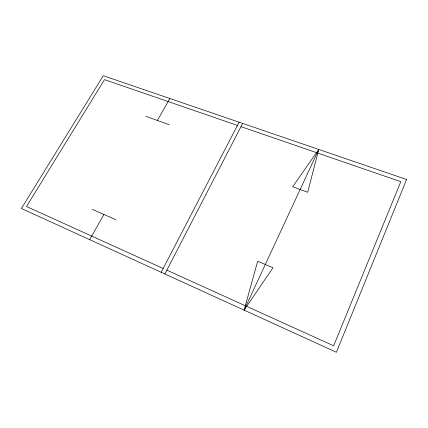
<?xml version="1.0" encoding="UTF-8"?>
<svg xmlns="http://www.w3.org/2000/svg" width="428" height="428" viewBox="0 0 428 428"><rect width="100%" height="100%" fill="white"/><g stroke="black" fill="none" stroke-linecap="round" stroke-linejoin="round"><path stroke-width="0.64" d="M318.753 149.442L307.684 192.274L292.672 186.726L318.753 149.442L244.094 310.14L257.677 261.246L273.011 267.725L244.094 310.14M164.866 273.974L242.671 123.414M161.185 272.294L239.118 122.199M89.65 239.637L103.945 214.476M157.36 120.477L169.846 98.504M237.449 125.425L104.475 79.624L26.504 206.521L163.164 268.49M241.001 126.645L400.801 181.686L333.658 345.797L166.84 270.154M145.793 116.32L169.103 124.692M92.164 209.351L115.918 219.687M406.6 179.493L336.397 352.271L21.4 208.484L103.26 75.729L406.6 179.493"/></g></svg>
